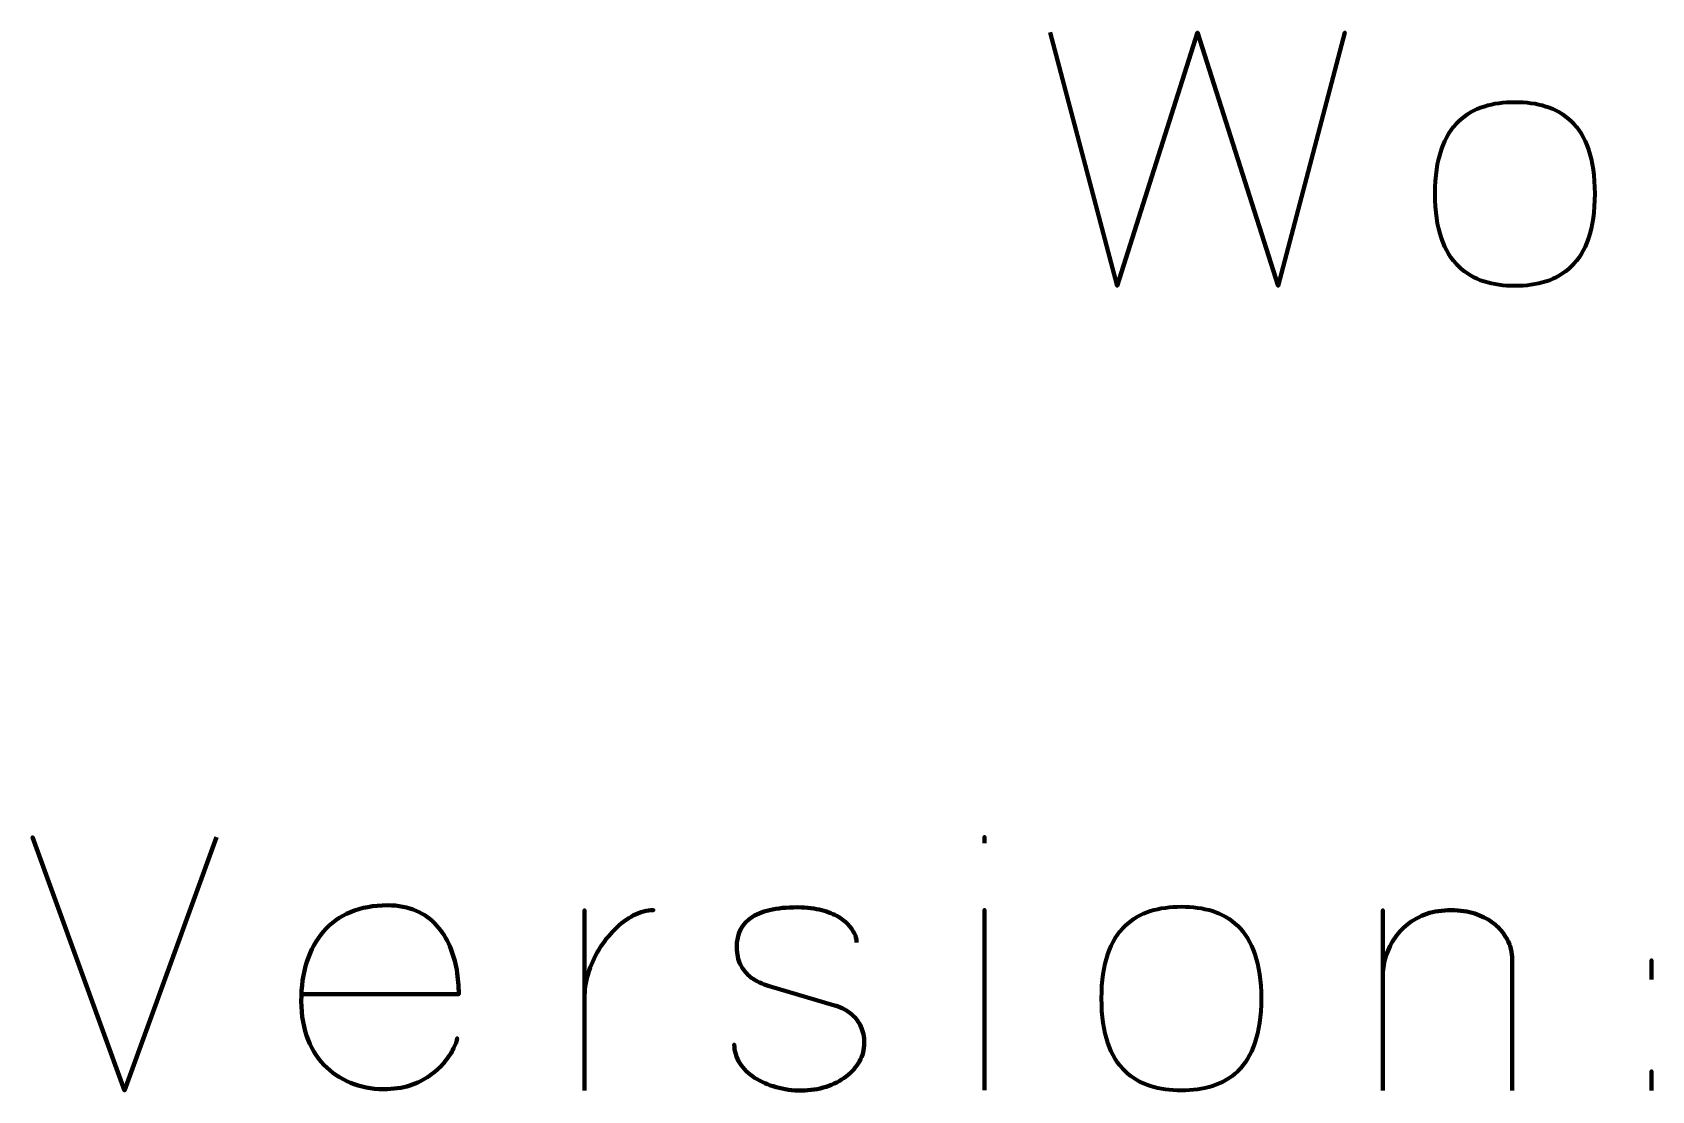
# Model space of a CAD drawing. Header units: centimetres. Extents: x -211 to 242, y -245 to 228.
# Drawn here: x 51.3 to 131.8, y -244.5 to -191.8 of the extents above; entities that cross this region are included whole.
import ezdxf

# ---------------------------------------------------------------- set-up
doc = ezdxf.new("R2010")
doc.units = ezdxf.units.CM
doc.header["$MEASUREMENT"] = 0
doc.layers.add('Layer 1', color=7, linetype='Continuous')

msp = doc.modelspace()

# ---------------------------------------------------------------- linework, layer by layer
at = {"layer": 'Layer 1', "color": 30, "lineweight": 211}
for points, knots in [([(101.88778, -191.84919), (101.88778, -191.84919), (105.20888, -204.45187), (105.20888, -204.45187), (105.20888, -204.45187), (105.20888, -204.45187), (109.21167, -191.84919), (109.21167, -191.84919), (109.21167, -191.84919), (109.21167, -191.84919), (113.21446, -204.45187), (113.21446, -204.45187), (113.21446, -204.45187), (113.21446, -204.45187), (116.53556, -191.84919), (116.53556, -191.84919), (116.53556, -191.84919), (116.53556, -191.84919), (113.21446, -204.45187), (113.21446, -204.45187), (113.21446, -204.45187), (113.21446, -204.45187), (109.21167, -191.84919), (109.21167, -191.84919), (109.21167, -191.84919), (109.21167, -191.84919), (105.20888, -204.45187), (105.20888, -204.45187), (105.20888, -204.45187), (105.20888, -204.45187), (101.88778, -191.84919), (101.88778, -191.84919)], [0, 0, 0, 0, 0.125, 0.125, 0.125, 0.125, 0.25, 0.25, 0.25, 0.25, 0.375, 0.375, 0.375, 0.375, 0.5, 0.5, 0.5, 0.5, 0.625, 0.625, 0.625, 0.625, 0.75, 0.75, 0.75, 0.75, 0.875, 0.875, 0.875, 0.875, 1, 1, 1, 1]), ([(124.99562, -204.45187), (125.54622, -204.45478), (126.05895, -204.38487), (126.53672, -204.23629), (126.53672, -204.23629), (127.01449, -204.08771), (127.43691, -203.84009), (127.79815, -203.49341), (127.79815, -203.49341), (128.16231, -203.14674), (128.44489, -202.67771), (128.65173, -202.0834), (128.65173, -202.0834), (128.85566, -201.49202), (128.96054, -200.75497), (128.96345, -199.87225), (128.96345, -199.87225), (128.96054, -198.99246), (128.85566, -198.25832), (128.65173, -197.66984), (128.65173, -197.66984), (128.44489, -197.08137), (128.16231, -196.61234), (127.79815, -196.26566), (127.79815, -196.26566), (127.43691, -195.9219), (127.01449, -195.67427), (126.53672, -195.5257), (126.53672, -195.5257), (126.05895, -195.37712), (125.54622, -195.3072), (124.99562, -195.31012), (124.99562, -195.31012), (124.45084, -195.3072), (123.93811, -195.37712), (123.46034, -195.5257), (123.46034, -195.5257), (122.98257, -195.67427), (122.56306, -195.9219), (122.1989, -196.26566), (122.1989, -196.26566), (121.83475, -196.61234), (121.54925, -197.08137), (121.34241, -197.66984), (121.34241, -197.66984), (121.13557, -198.25832), (121.03069, -198.99246), (121.02778, -199.87225), (121.02778, -199.87225), (121.03069, -200.75497), (121.13557, -201.49202), (121.34241, -202.0834), (121.34241, -202.0834), (121.54925, -202.67771), (121.83475, -203.14674), (122.1989, -203.49341), (122.1989, -203.49341), (122.56306, -203.84009), (122.98257, -204.08771), (123.46034, -204.23629), (123.46034, -204.23629), (123.93811, -204.38487), (124.45084, -204.45478), (124.99562, -204.45187)], [0, 0, 0, 0, 0.0625, 0.0625, 0.0625, 0.0625, 0.125, 0.125, 0.125, 0.125, 0.1875, 0.1875, 0.1875, 0.1875, 0.25, 0.25, 0.25, 0.25, 0.3125, 0.3125, 0.3125, 0.3125, 0.375, 0.375, 0.375, 0.375, 0.4375, 0.4375, 0.4375, 0.4375, 0.5, 0.5, 0.5, 0.5, 0.5625, 0.5625, 0.5625, 0.5625, 0.625, 0.625, 0.625, 0.625, 0.6875, 0.6875, 0.6875, 0.6875, 0.75, 0.75, 0.75, 0.75, 0.8125, 0.8125, 0.8125, 0.8125, 0.875, 0.875, 0.875, 0.875, 0.9375, 0.9375, 0.9375, 0.9375, 1, 1, 1, 1]), ([(124.99562, -204.45187), (125.54622, -204.45478), (126.05895, -204.38487), (126.53672, -204.23629), (126.53672, -204.23629), (127.01449, -204.08771), (127.43691, -203.84009), (127.79815, -203.49341), (127.79815, -203.49341), (128.16231, -203.14674), (128.44489, -202.67771), (128.65173, -202.0834), (128.65173, -202.0834), (128.85566, -201.49202), (128.96054, -200.75497), (128.96345, -199.87225), (128.96345, -199.87225), (128.96054, -198.99246), (128.85566, -198.25832), (128.65173, -197.66984), (128.65173, -197.66984), (128.44489, -197.08137), (128.16231, -196.61234), (127.79815, -196.26566), (127.79815, -196.26566), (127.43691, -195.9219), (127.01449, -195.67427), (126.53672, -195.5257), (126.53672, -195.5257), (126.05895, -195.37712), (125.54622, -195.3072), (124.99562, -195.31012), (124.99562, -195.31012), (124.45084, -195.3072), (123.93811, -195.37712), (123.46034, -195.5257), (123.46034, -195.5257), (122.98257, -195.67427), (122.56306, -195.9219), (122.1989, -196.26566), (122.1989, -196.26566), (121.83475, -196.61234), (121.54925, -197.08137), (121.34241, -197.66984), (121.34241, -197.66984), (121.13557, -198.25832), (121.03069, -198.99246), (121.02778, -199.87225), (121.02778, -199.87225), (121.03069, -200.75497), (121.13557, -201.49202), (121.34241, -202.0834), (121.34241, -202.0834), (121.54925, -202.67771), (121.83475, -203.14674), (122.1989, -203.49341), (122.1989, -203.49341), (122.56306, -203.84009), (122.98257, -204.08771), (123.46034, -204.23629), (123.46034, -204.23629), (123.93811, -204.38487), (124.45084, -204.45478), (124.99562, -204.45187)], [0, 0, 0, 0, 0.0625, 0.0625, 0.0625, 0.0625, 0.125, 0.125, 0.125, 0.125, 0.1875, 0.1875, 0.1875, 0.1875, 0.25, 0.25, 0.25, 0.25, 0.3125, 0.3125, 0.3125, 0.3125, 0.375, 0.375, 0.375, 0.375, 0.4375, 0.4375, 0.4375, 0.4375, 0.5, 0.5, 0.5, 0.5, 0.5625, 0.5625, 0.5625, 0.5625, 0.625, 0.625, 0.625, 0.625, 0.6875, 0.6875, 0.6875, 0.6875, 0.75, 0.75, 0.75, 0.75, 0.8125, 0.8125, 0.8125, 0.8125, 0.875, 0.875, 0.875, 0.875, 0.9375, 0.9375, 0.9375, 0.9375, 1, 1, 1, 1]), ([(60.42509, -231.84919), (60.42509, -231.84919), (55.84548, -244.45187), (55.84548, -244.45187), (55.84548, -244.45187), (55.84548, -244.45187), (51.26586, -231.84919), (51.26586, -231.84919), (51.26586, -231.84919), (51.26586, -231.84919), (55.84548, -244.45187), (55.84548, -244.45187), (55.84548, -244.45187), (55.84548, -244.45187), (60.42509, -231.84919), (60.42509, -231.84919)], [0, 0, 0, 0, 0.25, 0.25, 0.25, 0.25, 0.5, 0.5, 0.5, 0.5, 0.75, 0.75, 0.75, 0.75, 1, 1, 1, 1]), ([(98.61769, -232.14634), (98.61769, -232.14634), (98.61769, -231.83171), (98.61769, -231.83171), (98.61769, -231.83171), (98.61769, -231.83171), (98.61769, -232.14634), (98.61769, -232.14634)], [0, 0, 0, 0, 0.5, 0.5, 0.5, 0.5, 1, 1, 1, 1]), ([(64.65512, -239.6625), (64.65512, -239.6625), (72.46843, -239.6625), (72.46843, -239.6625), (72.46843, -239.6625), (72.47135, -239.26921), (72.43639, -238.8701), (72.36647, -238.45642), (72.36647, -238.45642), (72.29655, -238.04565), (72.18002, -237.64945), (72.01979, -237.26782), (72.01979, -237.26782), (71.85957, -236.88618), (71.64107, -236.54242), (71.37014, -236.23944), (71.37014, -236.23944), (71.0963, -235.93355), (70.75836, -235.69175), (70.35633, -235.51404), (70.35633, -235.51404), (69.95431, -235.33634), (69.47362, -235.24311), (68.92011, -235.2402), (68.92011, -235.2402), (68.22967, -235.24311), (67.61789, -235.35673), (67.08476, -235.58105), (67.08476, -235.58105), (66.55455, -235.80537), (66.10591, -236.12583), (65.74467, -236.54533), (65.74467, -236.54533), (65.38052, -236.96193), (65.10376, -237.46592), (64.91731, -238.04857), (64.91731, -238.04857), (64.73086, -238.63413), (64.63764, -239.28961), (64.63764, -240.01209), (64.63764, -240.01209), (64.64055, -240.73749), (64.75708, -241.3784), (64.97849, -241.929), (64.97849, -241.929), (65.20281, -242.47961), (65.51161, -242.94281), (65.90781, -243.30988), (65.90781, -243.30988), (66.3011, -243.67986), (66.75557, -243.95662), (67.27121, -244.13724), (67.27121, -244.13724), (67.78394, -244.31786), (68.33454, -244.39943), (68.92011, -244.38195), (68.92011, -244.38195), (69.38914, -244.36447), (69.80573, -244.28873), (70.16989, -244.15472), (70.16989, -244.15472), (70.53404, -244.0178), (70.85158, -243.84883), (71.12252, -243.6449), (71.12252, -243.6449), (71.39053, -243.44098), (71.61485, -243.2254), (71.79548, -242.99816), (71.79548, -242.99816), (71.9761, -242.77093), (72.11593, -242.55535), (72.21498, -242.35142), (72.21498, -242.35142), (72.31403, -242.15041), (72.37521, -241.98144), (72.39852, -241.84743), (72.39852, -241.84743), (72.37521, -241.98144), (72.31403, -242.15041), (72.21498, -242.35142), (72.21498, -242.35142), (72.11593, -242.55535), (71.9761, -242.77093), (71.79548, -242.99816), (71.79548, -242.99816), (71.61485, -243.2254), (71.39053, -243.44098), (71.12252, -243.6449), (71.12252, -243.6449), (70.85158, -243.84883), (70.53404, -244.0178), (70.16989, -244.15472), (70.16989, -244.15472), (69.80573, -244.28873), (69.38914, -244.36447), (68.92011, -244.38195), (68.92011, -244.38195), (68.33454, -244.39943), (67.78394, -244.31786), (67.27121, -244.13724), (67.27121, -244.13724), (66.75557, -243.95662), (66.3011, -243.67986), (65.90781, -243.30988), (65.90781, -243.30988), (65.51161, -242.94281), (65.20281, -242.47961), (64.97849, -241.929), (64.97849, -241.929), (64.75708, -241.3784), (64.64055, -240.73749), (64.63764, -240.01209), (64.63764, -240.01209), (64.63764, -239.28961), (64.73086, -238.63413), (64.91731, -238.04857), (64.91731, -238.04857), (65.10376, -237.46592), (65.38052, -236.96193), (65.74467, -236.54533), (65.74467, -236.54533), (66.10591, -236.12583), (66.55455, -235.80537), (67.08476, -235.58105), (67.08476, -235.58105), (67.61789, -235.35673), (68.22967, -235.24311), (68.92011, -235.2402), (68.92011, -235.2402), (69.47362, -235.24311), (69.95431, -235.33634), (70.35633, -235.51404), (70.35633, -235.51404), (70.75836, -235.69175), (71.0963, -235.93355), (71.37014, -236.23944), (71.37014, -236.23944), (71.64107, -236.54242), (71.85957, -236.88618), (72.01979, -237.26782), (72.01979, -237.26782), (72.18002, -237.64945), (72.29655, -238.04565), (72.36647, -238.45642), (72.36647, -238.45642), (72.43639, -238.8701), (72.47135, -239.26921), (72.46843, -239.6625), (72.46843, -239.6625), (72.46843, -239.6625), (64.65512, -239.6625), (64.65512, -239.6625)], [0, 0, 0, 0, 0.02631579, 0.02631579, 0.02631579, 0.02631579, 0.05263158, 0.05263158, 0.05263158, 0.05263158, 0.07894737, 0.07894737, 0.07894737, 0.07894737, 0.10526316, 0.10526316, 0.10526316, 0.10526316, 0.13157895, 0.13157895, 0.13157895, 0.13157895, 0.15789474, 0.15789474, 0.15789474, 0.15789474, 0.18421053, 0.18421053, 0.18421053, 0.18421053, 0.21052632, 0.21052632, 0.21052632, 0.21052632, 0.23684211, 0.23684211, 0.23684211, 0.23684211, 0.26315789, 0.26315789, 0.26315789, 0.26315789, 0.28947368, 0.28947368, 0.28947368, 0.28947368, 0.31578947, 0.31578947, 0.31578947, 0.31578947, 0.34210526, 0.34210526, 0.34210526, 0.34210526, 0.36842105, 0.36842105, 0.36842105, 0.36842105, 0.39473684, 0.39473684, 0.39473684, 0.39473684, 0.42105263, 0.42105263, 0.42105263, 0.42105263, 0.44736842, 0.44736842, 0.44736842, 0.44736842, 0.47368421, 0.47368421, 0.47368421, 0.47368421, 0.5, 0.5, 0.5, 0.5, 0.52631579, 0.52631579, 0.52631579, 0.52631579, 0.55263158, 0.55263158, 0.55263158, 0.55263158, 0.57894737, 0.57894737, 0.57894737, 0.57894737, 0.60526316, 0.60526316, 0.60526316, 0.60526316, 0.63157895, 0.63157895, 0.63157895, 0.63157895, 0.65789474, 0.65789474, 0.65789474, 0.65789474, 0.68421053, 0.68421053, 0.68421053, 0.68421053, 0.71052632, 0.71052632, 0.71052632, 0.71052632, 0.73684211, 0.73684211, 0.73684211, 0.73684211, 0.76315789, 0.76315789, 0.76315789, 0.76315789, 0.78947368, 0.78947368, 0.78947368, 0.78947368, 0.81578947, 0.81578947, 0.81578947, 0.81578947, 0.84210526, 0.84210526, 0.84210526, 0.84210526, 0.86842105, 0.86842105, 0.86842105, 0.86842105, 0.89473684, 0.89473684, 0.89473684, 0.89473684, 0.92105263, 0.92105263, 0.92105263, 0.92105263, 0.94736842, 0.94736842, 0.94736842, 0.94736842, 0.97368421, 0.97368421, 0.97368421, 0.97368421, 1, 1, 1, 1]), ([(78.72608, -239.87225), (78.71734, -239.46731), (78.77852, -239.05655), (78.9067, -238.64287), (78.9067, -238.64287), (79.03488, -238.22919), (79.21259, -237.83299), (79.43982, -237.45426), (79.43982, -237.45426), (79.66997, -237.07554), (79.93216, -236.74052), (80.22931, -236.44337), (80.22931, -236.44337), (80.52355, -236.14622), (80.83818, -235.91316), (81.16738, -235.74128), (81.16738, -235.74128), (81.49657, -235.5694), (81.82286, -235.48491), (82.15205, -235.48491), (82.15205, -235.48491), (81.82286, -235.48491), (81.49657, -235.5694), (81.16738, -235.74128), (81.16738, -235.74128), (80.83818, -235.91316), (80.52355, -236.14622), (80.22931, -236.44337), (80.22931, -236.44337), (79.93216, -236.74052), (79.66997, -237.07554), (79.43982, -237.45426), (79.43982, -237.45426), (79.21259, -237.83299), (79.03488, -238.22919), (78.9067, -238.64287), (78.9067, -238.64287), (78.77852, -239.05655), (78.71734, -239.46731), (78.72608, -239.87225)], [0, 0, 0, 0, 0.1, 0.1, 0.1, 0.1, 0.2, 0.2, 0.2, 0.2, 0.3, 0.3, 0.3, 0.3, 0.4, 0.4, 0.4, 0.4, 0.5, 0.5, 0.5, 0.5, 0.6, 0.6, 0.6, 0.6, 0.7, 0.7, 0.7, 0.7, 0.8, 0.8, 0.8, 0.8, 0.9, 0.9, 0.9, 0.9, 1, 1, 1, 1]), ([(78.72608, -244.45187), (78.72608, -244.45187), (78.72608, -235.48491), (78.72608, -235.48491), (78.72608, -235.48491), (78.72608, -235.48491), (78.72608, -244.45187), (78.72608, -244.45187)], [0, 0, 0, 0, 0.5, 0.5, 0.5, 0.5, 1, 1, 1, 1]), ([(92.25517, -237.09302), (92.26391, -237.00271), (92.24352, -236.88909), (92.19399, -236.75217), (92.19399, -236.75217), (92.14447, -236.61525), (92.05998, -236.46959), (91.93763, -236.31519), (91.93763, -236.31519), (91.81527, -236.16078), (91.64921, -236.01221), (91.43946, -235.87237), (91.43946, -235.87237), (91.22679, -235.73254), (90.96169, -235.6131), (90.64415, -235.51987), (90.64415, -235.51987), (90.32952, -235.42373), (89.95079, -235.36547), (89.5109, -235.34508), (89.5109, -235.34508), (88.4126, -235.32177), (87.60272, -235.47909), (87.07834, -235.81702), (87.07834, -235.81702), (86.55104, -236.15496), (86.29176, -236.66186), (86.29468, -237.33773), (86.29468, -237.33773), (86.3005, -237.67567), (86.36168, -237.96117), (86.47821, -238.19423), (86.47821, -238.19423), (86.59765, -238.42437), (86.74332, -238.61082), (86.9152, -238.75648), (86.9152, -238.75648), (87.08708, -238.89923), (87.25896, -239.00993), (87.43084, -239.08568), (87.43084, -239.08568), (87.59981, -239.16142), (87.73964, -239.21386), (87.85035, -239.24299), (87.85035, -239.24299), (87.85035, -239.24299), (91.15396, -240.22184), (91.15396, -240.22184), (91.15396, -240.22184), (91.26758, -240.24806), (91.40742, -240.29759), (91.57056, -240.37625), (91.57056, -240.37625), (91.7337, -240.4549), (91.89684, -240.56561), (92.05998, -240.71127), (92.05998, -240.71127), (92.22312, -240.85693), (92.36005, -241.04338), (92.46784, -241.2677), (92.46784, -241.2677), (92.57854, -241.49493), (92.6368, -241.76877), (92.63972, -242.09214), (92.63972, -242.09214), (92.6368, -242.41843), (92.55523, -242.7214), (92.39792, -243.0069), (92.39792, -243.0069), (92.23769, -243.28949), (92.01628, -243.54003), (91.73079, -243.75561), (91.73079, -243.75561), (91.44529, -243.9741), (91.11609, -244.14307), (90.73737, -244.26542), (90.73737, -244.26542), (90.35865, -244.38778), (89.95079, -244.44896), (89.5109, -244.45187), (89.5109, -244.45187), (89.071, -244.45187), (88.65149, -244.39652), (88.25238, -244.28582), (88.25238, -244.28582), (87.85326, -244.17511), (87.49785, -244.02071), (87.18613, -243.81678), (87.18613, -243.81678), (86.87441, -243.61577), (86.6297, -243.37397), (86.44908, -243.0943), (86.44908, -243.0943), (86.26846, -242.81463), (86.17523, -242.50291), (86.17232, -242.16206), (86.17232, -242.16206), (86.17523, -242.50291), (86.26846, -242.81463), (86.44908, -243.0943), (86.44908, -243.0943), (86.6297, -243.37397), (86.87441, -243.61577), (87.18613, -243.81678), (87.18613, -243.81678), (87.49785, -244.02071), (87.85326, -244.17511), (88.25238, -244.28582), (88.25238, -244.28582), (88.65149, -244.39652), (89.071, -244.45187), (89.5109, -244.45187), (89.5109, -244.45187), (89.95079, -244.44896), (90.35865, -244.38778), (90.73737, -244.26542), (90.73737, -244.26542), (91.11609, -244.14307), (91.44529, -243.9741), (91.73079, -243.75561), (91.73079, -243.75561), (92.01628, -243.54003), (92.23769, -243.28949), (92.39792, -243.0069), (92.39792, -243.0069), (92.55523, -242.7214), (92.6368, -242.41843), (92.63972, -242.09214), (92.63972, -242.09214), (92.6368, -241.76877), (92.57854, -241.49493), (92.46784, -241.2677), (92.46784, -241.2677), (92.36005, -241.04338), (92.22312, -240.85693), (92.05998, -240.71127), (92.05998, -240.71127), (91.89684, -240.56561), (91.7337, -240.4549), (91.57056, -240.37625), (91.57056, -240.37625), (91.40742, -240.29759), (91.26758, -240.24806), (91.15396, -240.22184), (91.15396, -240.22184), (91.15396, -240.22184), (87.85035, -239.24299), (87.85035, -239.24299), (87.85035, -239.24299), (87.73964, -239.21386), (87.59981, -239.16142), (87.43084, -239.08568), (87.43084, -239.08568), (87.25896, -239.00993), (87.08708, -238.89923), (86.9152, -238.75648), (86.9152, -238.75648), (86.74332, -238.61082), (86.59765, -238.42437), (86.47821, -238.19423), (86.47821, -238.19423), (86.36168, -237.96117), (86.3005, -237.67567), (86.29468, -237.33773), (86.29468, -237.33773), (86.29176, -236.66186), (86.55104, -236.15496), (87.07834, -235.81702), (87.07834, -235.81702), (87.60272, -235.47909), (88.4126, -235.32177), (89.5109, -235.34508), (89.5109, -235.34508), (89.95079, -235.36547), (90.32952, -235.42373), (90.64415, -235.51987), (90.64415, -235.51987), (90.96169, -235.6131), (91.22679, -235.73254), (91.43946, -235.87237), (91.43946, -235.87237), (91.64921, -236.01221), (91.81527, -236.16078), (91.93763, -236.31519), (91.93763, -236.31519), (92.05998, -236.46959), (92.14447, -236.61525), (92.19399, -236.75217), (92.19399, -236.75217), (92.24352, -236.88909), (92.26391, -237.00271), (92.25517, -237.09302)], [0, 0, 0, 0, 0.02083333, 0.02083333, 0.02083333, 0.02083333, 0.04166667, 0.04166667, 0.04166667, 0.04166667, 0.0625, 0.0625, 0.0625, 0.0625, 0.08333333, 0.08333333, 0.08333333, 0.08333333, 0.10416667, 0.10416667, 0.10416667, 0.10416667, 0.125, 0.125, 0.125, 0.125, 0.14583333, 0.14583333, 0.14583333, 0.14583333, 0.16666667, 0.16666667, 0.16666667, 0.16666667, 0.1875, 0.1875, 0.1875, 0.1875, 0.20833333, 0.20833333, 0.20833333, 0.20833333, 0.22916667, 0.22916667, 0.22916667, 0.22916667, 0.25, 0.25, 0.25, 0.25, 0.27083333, 0.27083333, 0.27083333, 0.27083333, 0.29166667, 0.29166667, 0.29166667, 0.29166667, 0.3125, 0.3125, 0.3125, 0.3125, 0.33333333, 0.33333333, 0.33333333, 0.33333333, 0.35416667, 0.35416667, 0.35416667, 0.35416667, 0.375, 0.375, 0.375, 0.375, 0.39583333, 0.39583333, 0.39583333, 0.39583333, 0.41666667, 0.41666667, 0.41666667, 0.41666667, 0.4375, 0.4375, 0.4375, 0.4375, 0.45833333, 0.45833333, 0.45833333, 0.45833333, 0.47916667, 0.47916667, 0.47916667, 0.47916667, 0.5, 0.5, 0.5, 0.5, 0.52083333, 0.52083333, 0.52083333, 0.52083333, 0.54166667, 0.54166667, 0.54166667, 0.54166667, 0.5625, 0.5625, 0.5625, 0.5625, 0.58333333, 0.58333333, 0.58333333, 0.58333333, 0.60416667, 0.60416667, 0.60416667, 0.60416667, 0.625, 0.625, 0.625, 0.625, 0.64583333, 0.64583333, 0.64583333, 0.64583333, 0.66666667, 0.66666667, 0.66666667, 0.66666667, 0.6875, 0.6875, 0.6875, 0.6875, 0.70833333, 0.70833333, 0.70833333, 0.70833333, 0.72916667, 0.72916667, 0.72916667, 0.72916667, 0.75, 0.75, 0.75, 0.75, 0.77083333, 0.77083333, 0.77083333, 0.77083333, 0.79166667, 0.79166667, 0.79166667, 0.79166667, 0.8125, 0.8125, 0.8125, 0.8125, 0.83333333, 0.83333333, 0.83333333, 0.83333333, 0.85416667, 0.85416667, 0.85416667, 0.85416667, 0.875, 0.875, 0.875, 0.875, 0.89583333, 0.89583333, 0.89583333, 0.89583333, 0.91666667, 0.91666667, 0.91666667, 0.91666667, 0.9375, 0.9375, 0.9375, 0.9375, 0.95833333, 0.95833333, 0.95833333, 0.95833333, 0.97916667, 0.97916667, 0.97916667, 0.97916667, 1, 1, 1, 1]), ([(98.61769, -244.43439), (98.61769, -244.43439), (98.61769, -235.46743), (98.61769, -235.46743), (98.61769, -235.46743), (98.61769, -235.47035), (98.61769, -235.57522), (98.61769, -235.77624), (98.61769, -235.77624), (98.61769, -235.97725), (98.61769, -236.25401), (98.61769, -236.6036), (98.61769, -236.6036), (98.61769, -236.95319), (98.61769, -237.3523), (98.61769, -237.80094), (98.61769, -237.80094), (98.61769, -238.24958), (98.61769, -238.72152), (98.61769, -239.21969), (98.61769, -239.21969), (98.61769, -239.71494), (98.61769, -240.2131), (98.61769, -240.70835), (98.61769, -240.70835), (98.61769, -241.20652), (98.61769, -241.67846), (98.61769, -242.12419), (98.61769, -242.12419), (98.61769, -242.57283), (98.61769, -242.96903), (98.61769, -243.31571), (98.61769, -243.31571), (98.61769, -243.66529), (98.61769, -243.93623), (98.61769, -244.13724), (98.61769, -244.13724), (98.61769, -244.33534), (98.61769, -244.43439), (98.61769, -244.43439)], [0, 0, 0, 0, 0.1, 0.1, 0.1, 0.1, 0.2, 0.2, 0.2, 0.2, 0.3, 0.3, 0.3, 0.3, 0.4, 0.4, 0.4, 0.4, 0.5, 0.5, 0.5, 0.5, 0.6, 0.6, 0.6, 0.6, 0.7, 0.7, 0.7, 0.7, 0.8, 0.8, 0.8, 0.8, 0.9, 0.9, 0.9, 0.9, 1, 1, 1, 1]), ([(108.40619, -244.45187), (108.95679, -244.45478), (109.46952, -244.38487), (109.94729, -244.23629), (109.94729, -244.23629), (110.42506, -244.08771), (110.84748, -243.84009), (111.20872, -243.49341), (111.20872, -243.49341), (111.57288, -243.14674), (111.85546, -242.67771), (112.0623, -242.0834), (112.0623, -242.0834), (112.26623, -241.49202), (112.37111, -240.75497), (112.37402, -239.87225), (112.37402, -239.87225), (112.37111, -238.99246), (112.26623, -238.25832), (112.0623, -237.66984), (112.0623, -237.66984), (111.85546, -237.08137), (111.57288, -236.61234), (111.20872, -236.26566), (111.20872, -236.26566), (110.84748, -235.9219), (110.42506, -235.67427), (109.94729, -235.5257), (109.94729, -235.5257), (109.46952, -235.37712), (108.95679, -235.3072), (108.40619, -235.31012), (108.40619, -235.31012), (107.86141, -235.3072), (107.34868, -235.37712), (106.87091, -235.5257), (106.87091, -235.5257), (106.39314, -235.67427), (105.97363, -235.9219), (105.60947, -236.26566), (105.60947, -236.26566), (105.24532, -236.61234), (104.95982, -237.08137), (104.75298, -237.66984), (104.75298, -237.66984), (104.54614, -238.25832), (104.44126, -238.99246), (104.43835, -239.87225), (104.43835, -239.87225), (104.44126, -240.75497), (104.54614, -241.49202), (104.75298, -242.0834), (104.75298, -242.0834), (104.95982, -242.67771), (105.24532, -243.14674), (105.60947, -243.49341), (105.60947, -243.49341), (105.97363, -243.84009), (106.39314, -244.08771), (106.87091, -244.23629), (106.87091, -244.23629), (107.34868, -244.38487), (107.86141, -244.45478), (108.40619, -244.45187)], [0, 0, 0, 0, 0.0625, 0.0625, 0.0625, 0.0625, 0.125, 0.125, 0.125, 0.125, 0.1875, 0.1875, 0.1875, 0.1875, 0.25, 0.25, 0.25, 0.25, 0.3125, 0.3125, 0.3125, 0.3125, 0.375, 0.375, 0.375, 0.375, 0.4375, 0.4375, 0.4375, 0.4375, 0.5, 0.5, 0.5, 0.5, 0.5625, 0.5625, 0.5625, 0.5625, 0.625, 0.625, 0.625, 0.625, 0.6875, 0.6875, 0.6875, 0.6875, 0.75, 0.75, 0.75, 0.75, 0.8125, 0.8125, 0.8125, 0.8125, 0.875, 0.875, 0.875, 0.875, 0.9375, 0.9375, 0.9375, 0.9375, 1, 1, 1, 1]), ([(108.40619, -244.45187), (108.95679, -244.45478), (109.46952, -244.38487), (109.94729, -244.23629), (109.94729, -244.23629), (110.42506, -244.08771), (110.84748, -243.84009), (111.20872, -243.49341), (111.20872, -243.49341), (111.57288, -243.14674), (111.85546, -242.67771), (112.0623, -242.0834), (112.0623, -242.0834), (112.26623, -241.49202), (112.37111, -240.75497), (112.37402, -239.87225), (112.37402, -239.87225), (112.37111, -238.99246), (112.26623, -238.25832), (112.0623, -237.66984), (112.0623, -237.66984), (111.85546, -237.08137), (111.57288, -236.61234), (111.20872, -236.26566), (111.20872, -236.26566), (110.84748, -235.9219), (110.42506, -235.67427), (109.94729, -235.5257), (109.94729, -235.5257), (109.46952, -235.37712), (108.95679, -235.3072), (108.40619, -235.31012), (108.40619, -235.31012), (107.86141, -235.3072), (107.34868, -235.37712), (106.87091, -235.5257), (106.87091, -235.5257), (106.39314, -235.67427), (105.97363, -235.9219), (105.60947, -236.26566), (105.60947, -236.26566), (105.24532, -236.61234), (104.95982, -237.08137), (104.75298, -237.66984), (104.75298, -237.66984), (104.54614, -238.25832), (104.44126, -238.99246), (104.43835, -239.87225), (104.43835, -239.87225), (104.44126, -240.75497), (104.54614, -241.49202), (104.75298, -242.0834), (104.75298, -242.0834), (104.95982, -242.67771), (105.24532, -243.14674), (105.60947, -243.49341), (105.60947, -243.49341), (105.97363, -243.84009), (106.39314, -244.08771), (106.87091, -244.23629), (106.87091, -244.23629), (107.34868, -244.38487), (107.86141, -244.45478), (108.40619, -244.45187)], [0, 0, 0, 0, 0.0625, 0.0625, 0.0625, 0.0625, 0.125, 0.125, 0.125, 0.125, 0.1875, 0.1875, 0.1875, 0.1875, 0.25, 0.25, 0.25, 0.25, 0.3125, 0.3125, 0.3125, 0.3125, 0.375, 0.375, 0.375, 0.375, 0.4375, 0.4375, 0.4375, 0.4375, 0.5, 0.5, 0.5, 0.5, 0.5625, 0.5625, 0.5625, 0.5625, 0.625, 0.625, 0.625, 0.625, 0.6875, 0.6875, 0.6875, 0.6875, 0.75, 0.75, 0.75, 0.75, 0.8125, 0.8125, 0.8125, 0.8125, 0.875, 0.875, 0.875, 0.875, 0.9375, 0.9375, 0.9375, 0.9375, 1, 1, 1, 1]), ([(124.85435, -244.45187), (124.85435, -244.44896), (124.85435, -244.36447), (124.85435, -244.19842), (124.85435, -244.19842), (124.85435, -244.03528), (124.85435, -243.81096), (124.85435, -243.52837), (124.85435, -243.52837), (124.85435, -243.24287), (124.85435, -242.92242), (124.85435, -242.56118), (124.85435, -242.56118), (124.85435, -242.20285), (124.85435, -241.82704), (124.85435, -241.43084), (124.85435, -241.43084), (124.85435, -241.03755), (124.85435, -240.65009), (124.85435, -240.26554), (124.85435, -240.26554), (124.85435, -239.88099), (124.85435, -239.51975), (124.85435, -239.18764), (124.85435, -239.18764), (124.85435, -238.85262), (124.85435, -238.56712), (124.85435, -238.32532), (124.85435, -238.32532), (124.85435, -238.08644), (124.85435, -237.91456), (124.85435, -237.80968), (124.85435, -237.80968), (124.85435, -237.64654), (124.8223, -237.463), (124.75239, -237.26199), (124.75239, -237.26199), (124.68538, -237.05806), (124.57759, -236.85414), (124.42902, -236.65021), (124.42902, -236.65021), (124.28044, -236.44337), (124.09108, -236.25401), (123.85511, -236.07921), (123.85511, -236.07921), (123.61622, -235.90442), (123.33072, -235.76458), (122.99861, -235.65679), (122.99861, -235.65679), (122.66359, -235.549), (122.27322, -235.49074), (121.8304, -235.48491), (121.8304, -235.48491), (121.38176, -235.48491), (120.97682, -235.54609), (120.61558, -235.66845), (120.61558, -235.66845), (120.25434, -235.79372), (119.9368, -235.9656), (119.66295, -236.18409), (119.66295, -236.18409), (119.38911, -236.40258), (119.16187, -236.65312), (118.97834, -236.93862), (118.97834, -236.93862), (118.79189, -237.2212), (118.65497, -237.52127), (118.56175, -237.84172), (118.56175, -237.84172), (118.46852, -238.15927), (118.42191, -238.48264), (118.42191, -238.80601), (118.42191, -238.80601), (118.42191, -238.48264), (118.46852, -238.15927), (118.56175, -237.84172), (118.56175, -237.84172), (118.65497, -237.52127), (118.79189, -237.2212), (118.97834, -236.93862), (118.97834, -236.93862), (119.16187, -236.65312), (119.38911, -236.40258), (119.66295, -236.18409), (119.66295, -236.18409), (119.9368, -235.9656), (120.25434, -235.79372), (120.61558, -235.66845), (120.61558, -235.66845), (120.97682, -235.54609), (121.38176, -235.48491), (121.8304, -235.48491), (121.8304, -235.48491), (122.27322, -235.49074), (122.66359, -235.549), (122.99861, -235.65679), (122.99861, -235.65679), (123.33072, -235.76458), (123.61622, -235.90442), (123.85511, -236.07921), (123.85511, -236.07921), (124.09108, -236.25401), (124.28044, -236.44337), (124.42902, -236.65021), (124.42902, -236.65021), (124.57759, -236.85414), (124.68538, -237.05806), (124.75239, -237.26199), (124.75239, -237.26199), (124.8223, -237.463), (124.85435, -237.64654), (124.85435, -237.80968), (124.85435, -237.80968), (124.85435, -237.91456), (124.85435, -238.08644), (124.85435, -238.32532), (124.85435, -238.32532), (124.85435, -238.56712), (124.85435, -238.85262), (124.85435, -239.18764), (124.85435, -239.18764), (124.85435, -239.51975), (124.85435, -239.88099), (124.85435, -240.26554), (124.85435, -240.26554), (124.85435, -240.65009), (124.85435, -241.03755), (124.85435, -241.43084), (124.85435, -241.43084), (124.85435, -241.82704), (124.85435, -242.20285), (124.85435, -242.56118), (124.85435, -242.56118), (124.85435, -242.92242), (124.85435, -243.24287), (124.85435, -243.52837), (124.85435, -243.52837), (124.85435, -243.81096), (124.85435, -244.03528), (124.85435, -244.19842), (124.85435, -244.19842), (124.85435, -244.36447), (124.85435, -244.44896), (124.85435, -244.45187)], [0, 0, 0, 0, 0.02777778, 0.02777778, 0.02777778, 0.02777778, 0.05555556, 0.05555556, 0.05555556, 0.05555556, 0.08333333, 0.08333333, 0.08333333, 0.08333333, 0.11111111, 0.11111111, 0.11111111, 0.11111111, 0.13888889, 0.13888889, 0.13888889, 0.13888889, 0.16666667, 0.16666667, 0.16666667, 0.16666667, 0.19444444, 0.19444444, 0.19444444, 0.19444444, 0.22222222, 0.22222222, 0.22222222, 0.22222222, 0.25, 0.25, 0.25, 0.25, 0.27777778, 0.27777778, 0.27777778, 0.27777778, 0.30555556, 0.30555556, 0.30555556, 0.30555556, 0.33333333, 0.33333333, 0.33333333, 0.33333333, 0.36111111, 0.36111111, 0.36111111, 0.36111111, 0.38888889, 0.38888889, 0.38888889, 0.38888889, 0.41666667, 0.41666667, 0.41666667, 0.41666667, 0.44444444, 0.44444444, 0.44444444, 0.44444444, 0.47222222, 0.47222222, 0.47222222, 0.47222222, 0.5, 0.5, 0.5, 0.5, 0.52777778, 0.52777778, 0.52777778, 0.52777778, 0.55555556, 0.55555556, 0.55555556, 0.55555556, 0.58333333, 0.58333333, 0.58333333, 0.58333333, 0.61111111, 0.61111111, 0.61111111, 0.61111111, 0.63888889, 0.63888889, 0.63888889, 0.63888889, 0.66666667, 0.66666667, 0.66666667, 0.66666667, 0.69444444, 0.69444444, 0.69444444, 0.69444444, 0.72222222, 0.72222222, 0.72222222, 0.72222222, 0.75, 0.75, 0.75, 0.75, 0.77777778, 0.77777778, 0.77777778, 0.77777778, 0.80555556, 0.80555556, 0.80555556, 0.80555556, 0.83333333, 0.83333333, 0.83333333, 0.83333333, 0.86111111, 0.86111111, 0.86111111, 0.86111111, 0.88888889, 0.88888889, 0.88888889, 0.88888889, 0.91666667, 0.91666667, 0.91666667, 0.91666667, 0.94444444, 0.94444444, 0.94444444, 0.94444444, 0.97222222, 0.97222222, 0.97222222, 0.97222222, 1, 1, 1, 1]), ([(118.42191, -244.45187), (118.42191, -244.45187), (118.42191, -235.48491), (118.42191, -235.48491), (118.42191, -235.48491), (118.42191, -235.48491), (118.42191, -244.45187), (118.42191, -244.45187)], [0, 0, 0, 0, 0.5, 0.5, 0.5, 0.5, 1, 1, 1, 1]), ([(131.79369, -238.92836), (131.79369, -238.92836), (131.79369, -237.96699), (131.79369, -237.96699), (131.79369, -237.96699), (131.79369, -237.96699), (131.79369, -238.92836), (131.79369, -238.92836)], [0, 0, 0, 0, 0.5, 0.5, 0.5, 0.5, 1, 1, 1, 1]), ([(131.79369, -244.45187), (131.79369, -244.45187), (131.79369, -243.4905), (131.79369, -243.4905), (131.79369, -243.4905), (131.79369, -243.4905), (131.79369, -244.45187), (131.79369, -244.45187)], [0, 0, 0, 0, 0.5, 0.5, 0.5, 0.5, 1, 1, 1, 1])]:
    msp.add_open_spline(points, degree=3, knots=knots, dxfattribs=at)

doc.saveas('drawing.dxf')
